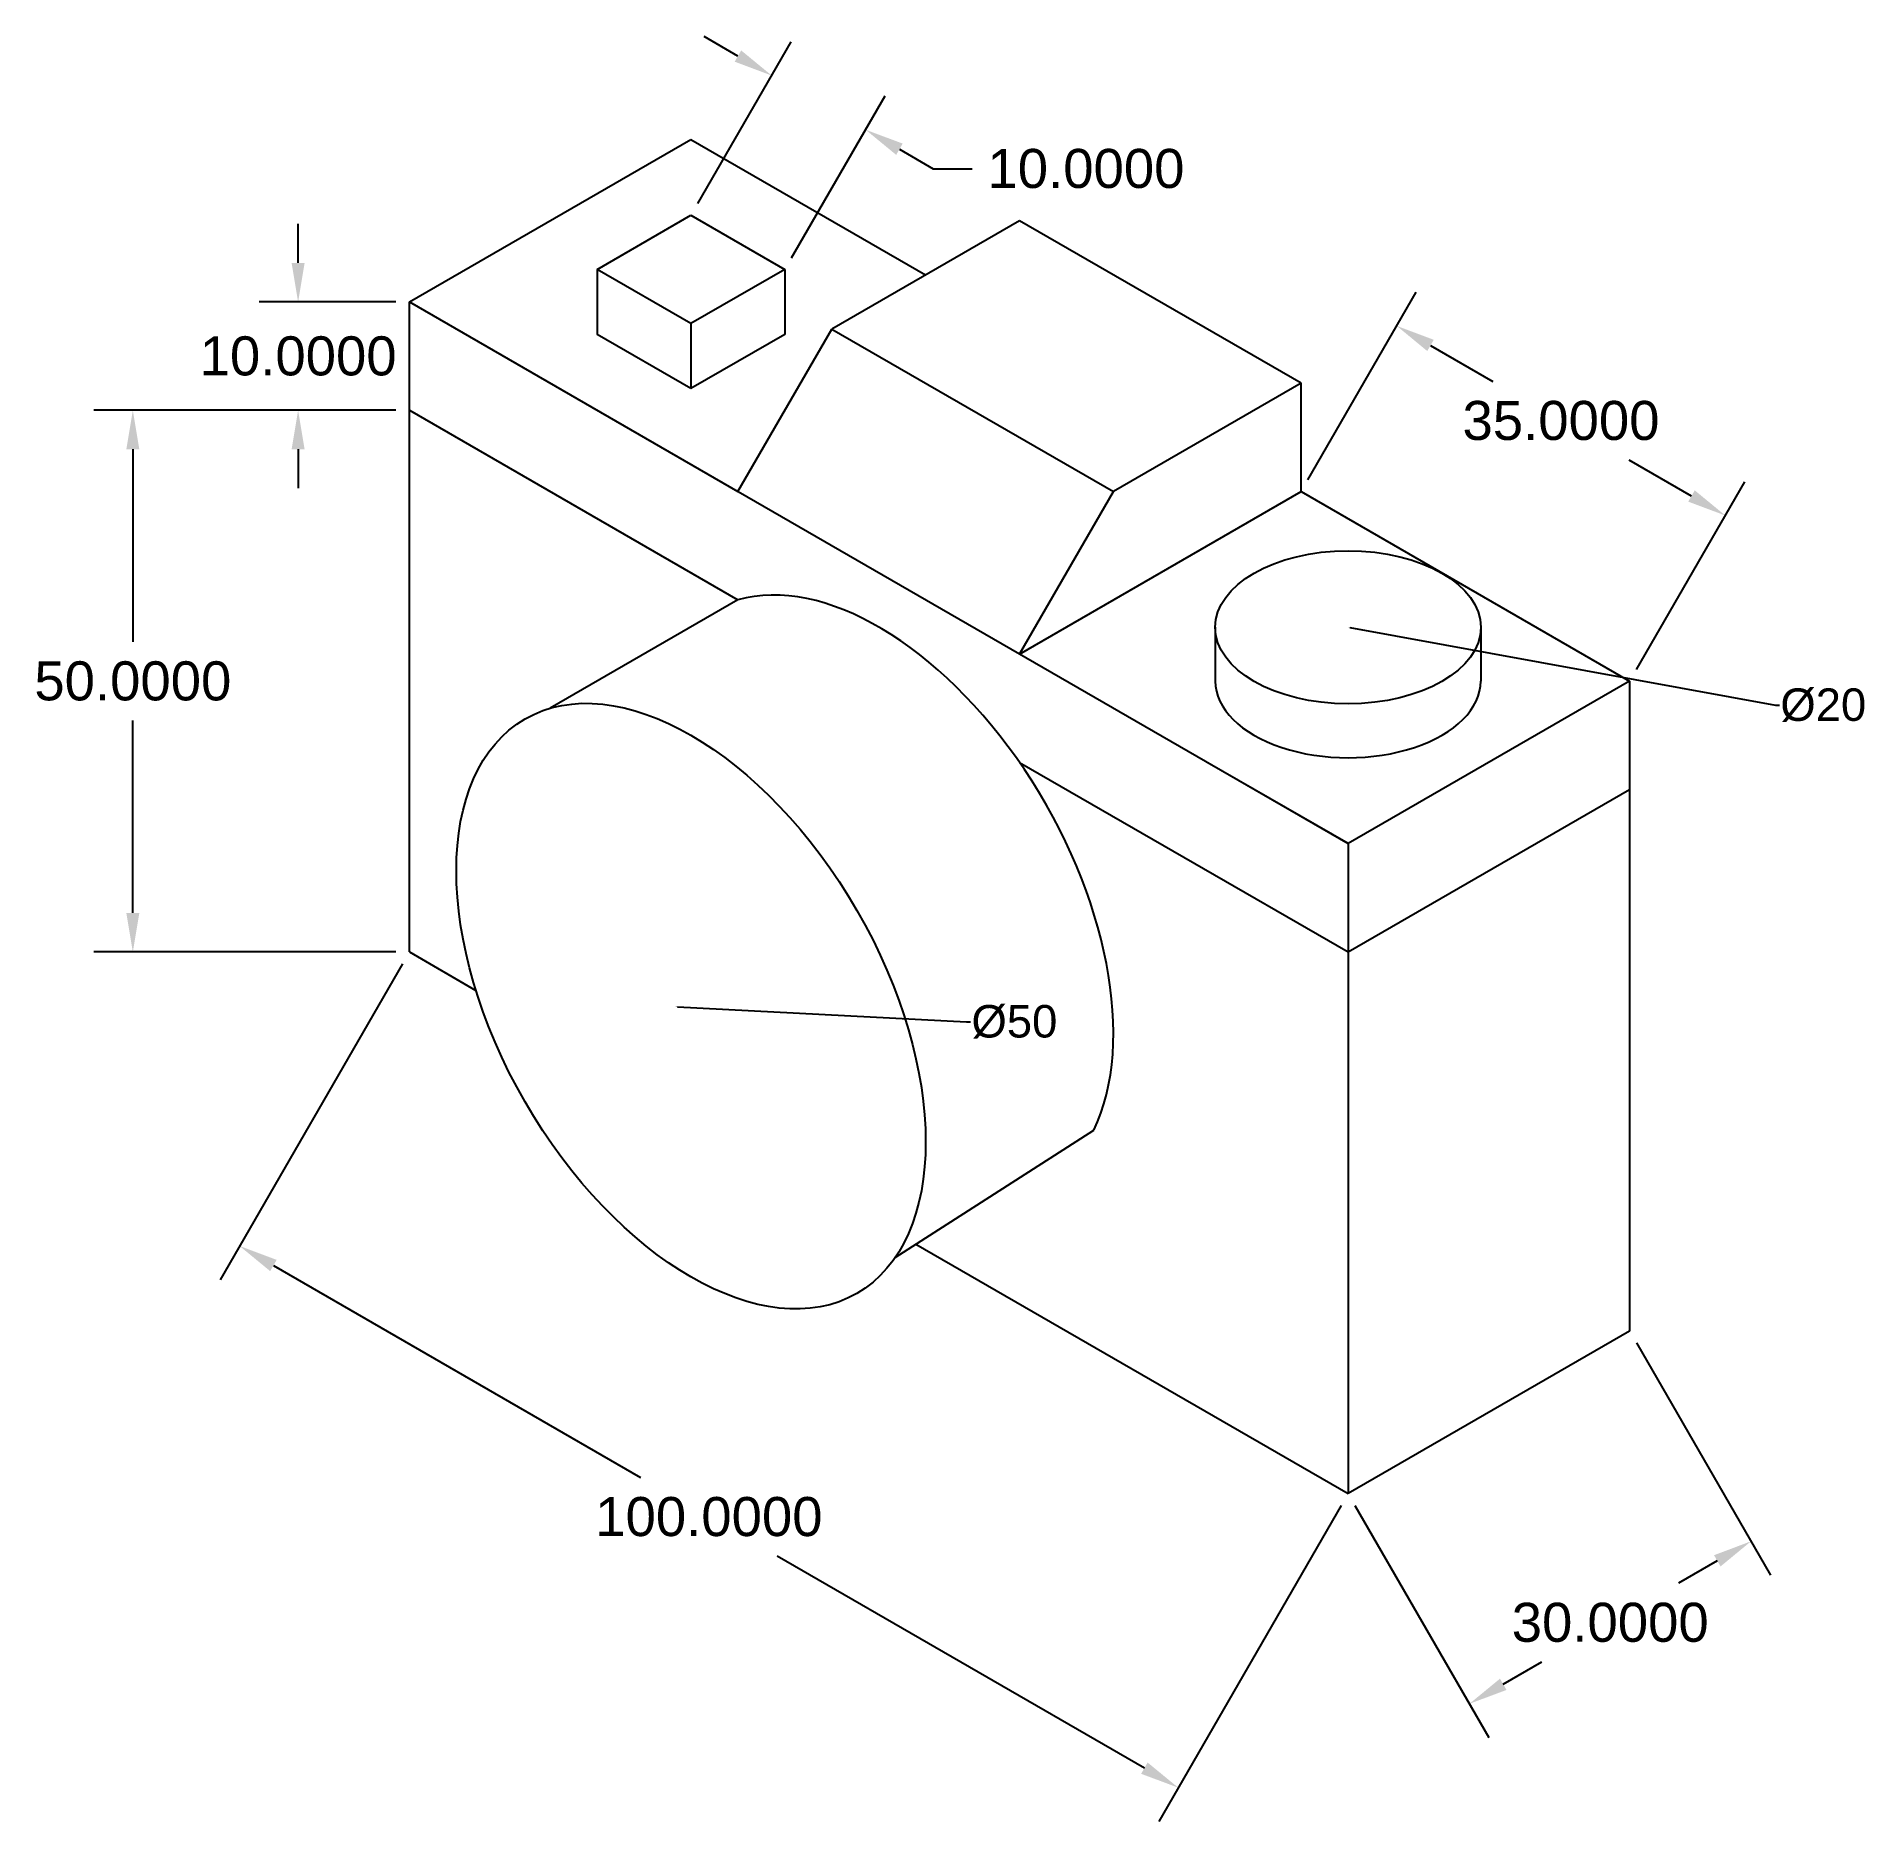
# Model space of a CAD drawing. Header units: inches. Extents: x 233 to 402, y 701 to 865.
import ezdxf
from ezdxf import colors
from ezdxf.entities.mleader import LeaderData, LeaderLine
from ezdxf.math import Vec2, Vec3

# ---------------------------------------------------------------- set-up
doc = ezdxf.new("R2010")
doc.units = ezdxf.units.IN
doc.header["$MEASUREMENT"] = 0
doc.styles.get("Standard").update_dxf_attribs({"font": 'arial.ttf'})
doc.dimstyles.get("Standard").update_dxf_attribs({"dimscale": 20, "dimtxt": 0.18, "dimasz": 0.18, "dimexe": 0.18, "dimexo": 0.0625, "dimgap": 0.09, "dimtad": 0, "dimtih": 1, "dimtoh": 1, "dimdec": 4, "dimzin": 0, "dimdsep": 46, "dimtxsty": 'Standard', "dimcen": 0.09, "dimadec": 0, "dimazin": 0, "dimtfac": 1, "dimtdec": 4, "dimtofl": 0, "dimtmove": 0, "dimatfit": 3, "dimfxl": 1, "dimtolj": 1, "dimtzin": 0, "dimarcsym": 0})

# ---------------------------------------------------------------- blocks, each defined once
blk = doc.blocks.new('*D3')
at = {"color": 0, "lineweight": -2, "transparency": 16777216}
for p, q in [((266.98, 779.8), (250.14, 750.62)), ((255.06, 751.94), (288.94, 732.38)), ((353.59, 729.8), (336.74, 700.62)), ((335.42, 705.54), (301.54, 725.1))]:
    blk.add_line(p, q, dxfattribs=at)
at = {"color": 0, "transparency": 16777216}
for points in [[(255.36, 752.46), (254.76, 751.42), (251.94, 753.74)], [(335.72, 706.06), (335.12, 705.02), (338.54, 703.74)]]:
    blk.add_solid(points, dxfattribs=at)
at = {"layer": 'Defpoints', "color": 0, "transparency": 16777216}
for p in [(267.61, 780.88), (354.21, 730.88), (338.54, 703.74)]:
    blk.add_point(p, dxfattribs=at)
at = {"color": 0, "transparency": 16777216, "insert": (295.24, 728.74), "char_height": 3.6, "attachment_point": 5}
blk.add_mtext('\\A1;100.0000', dxfattribs=at)
blk = doc.blocks.new('*D4')
at = {"color": 0, "lineweight": -2, "transparency": 16777216}
for p, q in [((350.51, 824.46), (360.51, 841.78)), ((361.82, 836.87), (367.56, 833.55)), ((385.9, 822.97), (380.16, 826.28)), ((380.82, 806.96), (390.82, 824.28))]:
    blk.add_line(p, q, dxfattribs=at)
at = {"color": 0, "transparency": 16777216}
for points in [[(362.12, 837.39), (361.52, 836.35), (358.71, 838.67)], [(386.2, 823.49), (385.6, 822.45), (389.02, 821.17)]]:
    blk.add_solid(points, dxfattribs=at)
at = {"layer": 'Defpoints', "color": 0, "transparency": 16777216}
for p in [(349.88, 823.38), (389.02, 821.17), (380.19, 805.88)]:
    blk.add_point(p, dxfattribs=at)
at = {"color": 0, "transparency": 16777216, "insert": (373.86, 829.92), "char_height": 3.6, "attachment_point": 5}
blk.add_mtext('\\A1;35.0000', dxfattribs=at)
blk = doc.blocks.new('*D7')
at = {"color": 0, "lineweight": -2, "transparency": 16777216}
for p, q in [((257.34, 844.48), (257.34, 848.08)), ((266.36, 840.88), (253.74, 840.88)), ((266.36, 830.88), (253.74, 830.88)), ((257.34, 827.28), (257.34, 823.68))]:
    blk.add_line(p, q, dxfattribs=at)
at = {"color": 0, "transparency": 16777216}
for points in [[(256.74, 844.48), (257.94, 844.48), (257.34, 840.88)], [(256.74, 827.28), (257.94, 827.28), (257.34, 830.88)]]:
    blk.add_solid(points, dxfattribs=at)
at = {"layer": 'Defpoints', "color": 0, "transparency": 16777216}
for p in [(267.61, 840.88), (257.34, 830.88), (267.61, 830.88)]:
    blk.add_point(p, dxfattribs=at)
at = {"color": 0, "transparency": 16777216, "insert": (257.34, 835.88), "char_height": 3.6, "attachment_point": 5}
blk.add_mtext('\\A1;10.0000', dxfattribs=at)
blk = doc.blocks.new('*D8')
at = {"color": 0, "lineweight": -2, "transparency": 16777216}
for p, q in [((266.36, 830.88), (238.49, 830.88)), ((242.09, 827.28), (242.09, 809.52)), ((242.09, 784.48), (242.09, 802.24)), ((266.36, 780.88), (238.49, 780.88))]:
    blk.add_line(p, q, dxfattribs=at)
at = {"color": 0, "transparency": 16777216}
for points in [[(241.49, 827.28), (242.69, 827.28), (242.09, 830.88)], [(241.49, 784.48), (242.69, 784.48), (242.09, 780.88)]]:
    blk.add_solid(points, dxfattribs=at)
at = {"layer": 'Defpoints', "color": 0, "transparency": 16777216}
for p in [(267.61, 830.88), (242.09, 780.88), (267.61, 780.88)]:
    blk.add_point(p, dxfattribs=at)
at = {"color": 0, "transparency": 16777216, "insert": (242.09, 805.88), "char_height": 3.6, "attachment_point": 5}
blk.add_mtext('\\A1;50.0000', dxfattribs=at)
blk = doc.blocks.new('*D9')
at = {"color": 0, "lineweight": -2, "transparency": 16777216}
for p, q in [((297.92, 863.58), (294.8, 865.38)), ((294.21, 849.96), (302.84, 864.9)), ((302.87, 844.96), (311.5, 859.9)), ((312.82, 854.98), (315.93, 853.18)), ((315.93, 853.18), (319.53, 853.18))]:
    blk.add_line(p, q, dxfattribs=at)
at = {"color": 0, "transparency": 16777216}
for points in [[(298.22, 864.1), (297.62, 863.06), (301.04, 861.78)], [(313.12, 855.5), (312.52, 854.46), (309.7, 856.78)]]:
    blk.add_solid(points, dxfattribs=at)
at = {"layer": 'Defpoints', "color": 0, "transparency": 16777216}
for p in [(309.7, 856.78), (293.59, 848.88), (302.25, 843.88)]:
    blk.add_point(p, dxfattribs=at)
at = {"color": 0, "transparency": 16777216, "insert": (330.03, 853.18), "char_height": 3.6, "attachment_point": 5}
blk.add_mtext('\\A1;10.0000', dxfattribs=at)
blk = doc.blocks.new('*D11')
at = {"color": 0, "lineweight": -2, "transparency": 16777216}
for p, q in [((380.82, 744.8), (393.19, 723.36)), ((354.84, 729.8), (367.21, 708.36)), ((388.28, 724.68), (384.71, 722.62)), ((368.53, 713.28), (372.1, 715.34))]:
    blk.add_line(p, q, dxfattribs=at)
at = {"color": 0, "transparency": 16777216}
for points in [[(387.98, 725.2), (388.58, 724.16), (391.39, 726.48)], [(368.23, 713.8), (368.83, 712.76), (365.41, 711.48)]]:
    blk.add_solid(points, dxfattribs=at)
at = {"layer": 'Defpoints', "color": 0, "transparency": 16777216}
for p in [(380.19, 745.88), (354.21, 730.88), (391.39, 726.48)]:
    blk.add_point(p, dxfattribs=at)
at = {"color": 0, "transparency": 16777216, "insert": (378.4, 718.98), "char_height": 3.6, "attachment_point": 5}
blk.add_mtext('\\A1;30.0000', dxfattribs=at)

msp = doc.modelspace()

# ---------------------------------------------------------------- linework, layer by layer
for p, q in [((267.608, 840.87953), (293.58876, 855.87953)), ((293.58876, 855.87953), (315.23939, 843.37953)), ((284.92851, 843.87953), (293.58876, 848.87953)), ((293.58876, 848.87953), (302.24901, 843.87953)), ((323.89965, 848.37953), (306.57914, 838.37953)), ((349.88041, 833.37953), (323.89965, 848.37953)), ((293.58876, 838.87953), (284.92851, 843.87953)), ((284.92851, 843.87953), (284.92851, 837.87953)), ((302.24901, 843.87953), (293.58876, 838.87953)), ((302.24901, 843.87953), (302.24901, 837.87953)), ((267.608, 830.87953), (267.608, 840.87953)), ((267.608, 840.87953), (354.21054, 790.87953)), ((267.608, 840.87953), (297.91889, 823.37953)), ((293.58876, 838.87953), (293.58876, 832.87953)), ((297.91889, 823.37953), (306.57914, 838.37953)), ((306.57914, 838.37953), (332.5599, 823.37953)), ((293.58876, 832.87953), (284.92851, 837.87953)), ((302.24901, 837.87953), (293.58876, 832.87953)), ((349.88041, 833.37953), (332.5599, 823.37953)), ((349.88041, 823.37953), (349.88041, 833.37953)), ((267.608, 780.87953), (267.608, 830.87953)), ((267.608, 830.87953), (297.91889, 813.37953)), ((323.89965, 808.37953), (332.5599, 823.37953)), ((323.89965, 808.37953), (349.88041, 823.37953)), ((349.88041, 823.37953), (380.1913, 805.87953)), ((297.91889, 813.37953), (280.59838, 803.37953)), ((341.96309, 810.853), (341.96309, 805.87953)), ((366.45799, 810.853), (366.45799, 805.87953)), ((380.1913, 805.87953), (354.21054, 790.87953)), ((380.1913, 805.87953), (380.1913, 745.87953)), ((323.89965, 798.37953), (354.21054, 780.87953)), ((354.21054, 790.87953), (341.22016, 798.37953)), ((354.21054, 780.87953), (380.1913, 795.87953)), ((354.21054, 790.87953), (354.21054, 780.87953)), ((267.608, 780.87953), (273.74562, 777.33597)), ((354.21054, 780.87953), (354.21054, 730.87953)), ((312.42284, 752.67537), (330.7524, 764.42309)), ((314.33564, 753.90131), (354.21054, 730.87953)), ((380.1913, 745.87953), (354.21054, 730.87953))]:
    msp.add_line(p, q)
for centre, major_axis in [((354.21054, 810.853), (-12.24745, 0)), ((293.58876, 775.87953), (15.30931, -26.5165))]:
    msp.add_ellipse(centre, major_axis=major_axis, ratio=0.577350269)
for centre, major_axis, start_param, end_param in [((310.90927, 785.87953), (15.30931, -26.5165), 0.373881317, 2.999695599), ((354.21054, 805.87953), (-12.24745, 0), 6.283185307, 9.424777961), ((354.21054, 805.87953), (-12.24745, 0), 6.283185307, 9.424777961), ((354.21054, 805.87953), (-12.24745, 0), 6.283185307, 9.424777961), ((354.21054, 805.87953), (-12.24745, 0), 6.283185307, 9.424777961)]:
    msp.add_ellipse(centre, major_axis=major_axis, ratio=0.577350269, start_param=start_param, end_param=end_param)

# ---------------------------------------------------------------- dimensions: what is measured, and where the dimension line sits
for p1, p2, distance, picture, middle in [((293.58876, 848.87953), (302.24901, 843.87953), 14.8986, '*D9', (330.02919, 853.1821)), ((349.88041, 823.37953), (380.1913, 805.87953), 17.65081, '*D4', (373.86126, 829.91558)), ((267.608, 780.87953), (354.21054, 730.87953), -31.34087, '*D3', (295.23883, 728.73755)), ((354.21054, 730.87953), (380.1913, 745.87953), -22.40548, '*D11', (378.40366, 718.97582))]:
    dim = msp.add_aligned_dim(p1=p1, p2=p2, distance=distance, dimstyle='Standard')
    dim.commit()
    dim.dimension.update_dxf_attribs({"geometry": picture, "text_midpoint": middle})
for base, p1, p2, picture, middle in [((257.33504, 830.87953), (267.608, 840.87953), (267.608, 830.87953), '*D7', (257.33504, 835.87953)), ((242.0939, 780.87953), (267.608, 830.87953), (267.608, 780.87953), '*D8', (242.0939, 805.87953))]:
    dim = msp.add_linear_dim(base=base, p1=p1, p2=p2, angle=90, dimstyle='Standard')
    dim.commit()
    dim.dimension.update_dxf_attribs({"geometry": picture, "text_midpoint": middle})

# ---------------------------------------------------------------- leaders
ml = msp.add_multileader_mtext('Standard')
ml.set_content('%%C20', color=256)
ml.set_leader_properties()
ml.build(insert=Vec2(0, 0))
ml.multileader.update_dxf_attribs({"dogleg_length": 0.36, "arrow_head_size": 0.18})
ctx = ml.context
ctx.base_point, ctx.char_height, ctx.arrow_head_size, ctx.landing_gap_size, ctx.plane_origin = Vec3(394.0096, 803.64969), 3, 0.18, 0.09, Vec3(354.21054, 810.853)
notes = []
notes.append((ctx, [(0, (1, 1, 0), (393.6496, 803.64969), (1, 0), 0.36, [(0, [(354.21054, 810.853)], 0, [])])]))
ctx.mtext.insert, ctx.mtext.flow_direction = Vec3(394.0996, 805.21006), 5
ml = msp.add_multileader_mtext('Standard')
ml.set_content('%%C50', color=256)
ml.set_leader_properties()
ml.build(insert=Vec2(0, 0))
ml.multileader.update_dxf_attribs({"dogleg_length": 0.36, "arrow_head_size": 0.18})
ctx = ml.context
ctx.base_point, ctx.char_height, ctx.arrow_head_size, ctx.landing_gap_size, ctx.plane_origin = Vec3(319.37898, 774.42245), 3, 0.18, 0.09, Vec3(292.16561, 775.81386)
notes.append((ctx, [(0, (1, 1, 0), (319.01898, 774.42245), (1, 0), 0.36, [(0, [(292.16561, 775.81386)], 0, [])])]))
ctx.mtext.insert, ctx.mtext.flow_direction = Vec3(319.46898, 775.98282), 5
for ctx, leaders in notes:
    for number, flags, end, landing, length, lines in leaders:
        leader = LeaderData()
        leader.index, (leader.has_last_leader_line, leader.has_dogleg_vector, leader.attachment_direction) = number, flags
        leader.last_leader_point, leader.dogleg_vector, leader.dogleg_length = Vec3(end), Vec3(landing), length
        for number, points, colour, breaks in lines:
            line = LeaderLine()
            line.index, line.vertices, line.color, line.breaks = number, Vec3.list(points), colors.encode_raw_color(colour), breaks
            leader.lines.append(line)
        ctx.leaders.append(leader)

doc.saveas('drawing.dxf')
